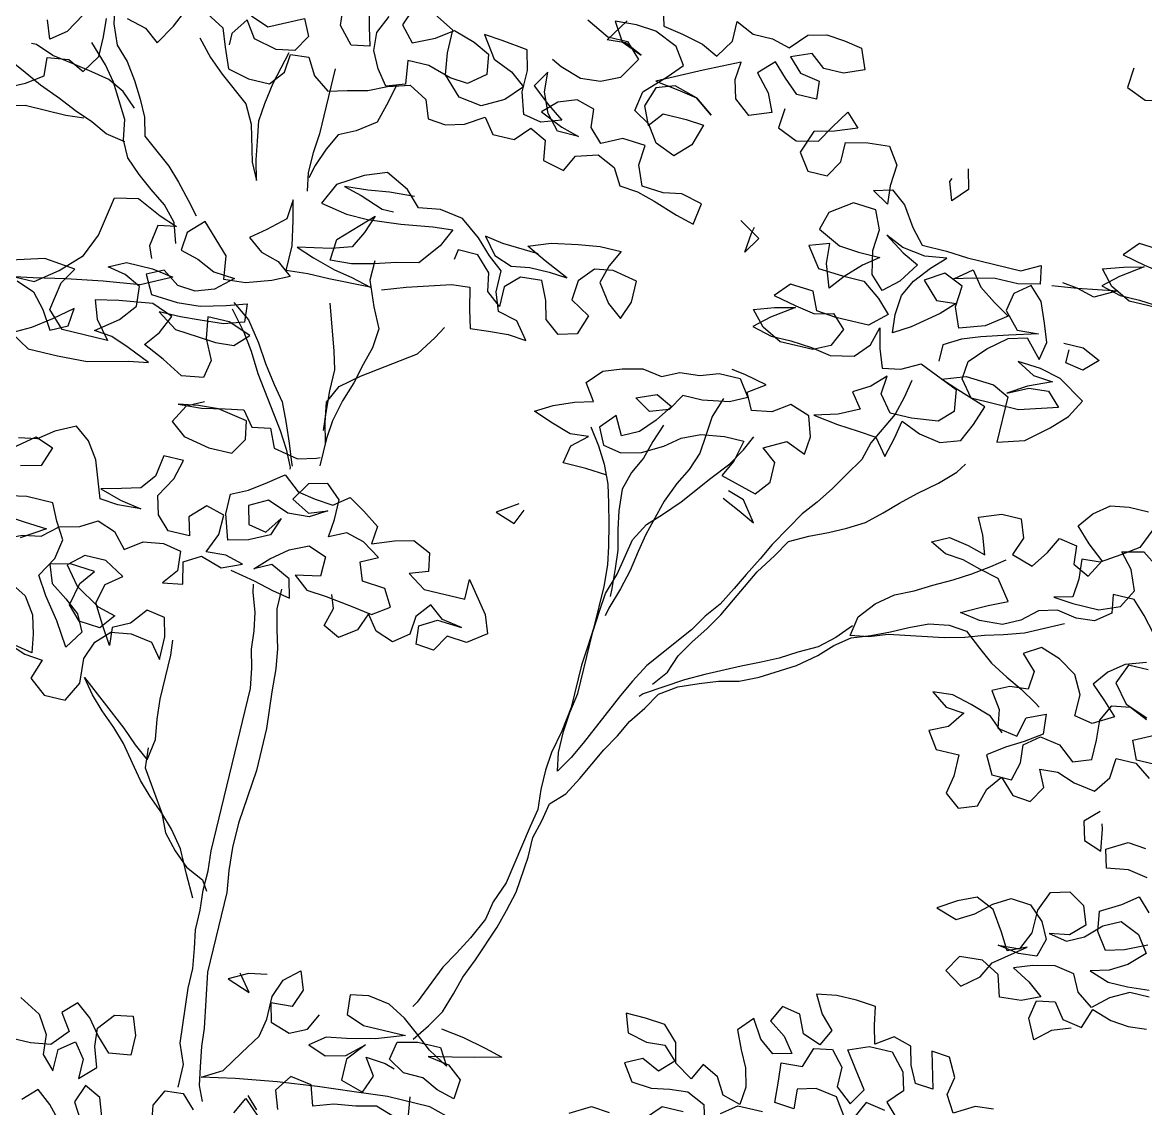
# Model space of a CAD drawing. Header units: inches. Extents: x 350994 to 353538, y 1581369 to 1583842.
# Drawn here: x 351463.794 to 351464.888, y 1583395.831 to 1583396.889 of the extents above; entities that cross this region are included whole.
import ezdxf

# ---------------------------------------------------------------- set-up
doc = ezdxf.new("R2010")
doc.units = ezdxf.units.IN
doc.header["$MEASUREMENT"] = 0
doc.linetypes.add('1', pattern=[0])
doc.layers.add('FOREST', color=96, linetype='Continuous')
doc.layers.add('TREE', color=81, linetype='1')

# ---------------------------------------------------------------- blocks, each defined once
blk = doc.blocks.new('TREE_4')
at = {"color": 94}
for points in [[(-684.4, 7623.2), (-649.7, 7640.5), (-620.8, 7660.7), (-623.6, 7692.5), (-586.1, 7698.2), (-557.2, 7683.8), (-536.9, 7715.5), (-536.9, 7750.2), (-539.7, 7782)], [(-505, 7790.7), (-470.3, 7782), (-444.3, 7761.7), (-424.1, 7796.4), (-409.6, 7828.2)], [(-372, 7831), (-340.2, 7813.7), (-328.7, 7781.9), (-314.2, 7747.1), (-276.7, 7738.4), (-239.1, 7738.4), (-218.8, 7764.4), (-215.9, 7796.2), (-184.1, 7799.1), (-166.8, 7770.1), (-137.9, 7749.9), (-106, 7758.5), (-71.3, 7767.2), (-39.5, 7781.6), (-1.9, 7793.1), (29.9, 7775.7), (41.4, 7743.9), (73.2, 7741), (105, 7749.7), (136.8, 7769.9), (157, 7743.8), (194.6, 7743.8), (217.8, 7769.8), (246.7, 7755.3), (252.4, 7720.6), (290, 7711.9), (304.5, 7740.8), (342.1, 7752.3), (373.9, 7737.8), (391.2, 7708.9), (423, 7706), (454.8, 7697.3), (498.2, 7682.8), (530, 7674.1), (535.8, 7711.7), (498.2, 7720.4), (466.4, 7714.6), (428.8, 7717.6), (414.4, 7752.3), (417.3, 7787), (376.8, 7789.9), (342.1, 7772.6), (319, 7795.7), (316.1, 7827.5), (284.4, 7836.2), (252.5, 7824.7), (229.4, 7801.6), (269.8, 7784.2), (301.6, 7775.5), (264.1, 7775.5), (240.9, 7801.6), (226.5, 7836.3), (223.7, 7871), (206.3, 7842.1), (238.1, 7816), (267, 7795.8), (232.3, 7784.2), (200.5, 7790), (188.9, 7827.6), (189, 7865.2), (180.3, 7899.9), (134.1, 7905.8), (102.3, 7908.7), (128.3, 7871.1), (162.9, 7856.6), (188.9, 7836.3), (162.9, 7807.4), (125.3, 7787.2), (84.8, 7793), (53, 7824.9), (47.3, 7862.5), (47.3, 7902.9), (9.8, 7923.2)], [(-27.8, 7923.3), (-39.4, 7891.5), (-16.3, 7865.4), (21.3, 7882.7), (50.2, 7902.9), (87.8, 7891.3), (116.7, 7876.9), (122.4, 7842.2), (93.5, 7819.1), (61.7, 7822), (21.2, 7833.6), (-16.3, 7833.6), (-10.6, 7793.1), (-42.4, 7781.6), (-62.6, 7807.6), (-77.1, 7836.6), (-79.9, 7868.4), (-65.4, 7900.2)], [(-103, 7908.9), (-94.4, 7874.2), (-85.7, 7842.3), (-117.5, 7836.6), (-143.5, 7865.5), (-146.4, 7900.2)], [(-296.8, 7845.4), (-265, 7833.8), (-207.1, 7862.7), (-192.7, 7833.8), (-210.1, 7804.9), (-241.9, 7799.1), (-282.4, 7807.8), (-302.6, 7836.8), (-322.8, 7807.9), (-322.9, 7787.6)], [(391.5, 8027), (400.1, 7995.1), (434.8, 7989.3), (472.4, 7980.6), (501.3, 7966.1), (521.6, 7997.9), (521.6, 8032.6), (553.4, 8018.1), (588.1, 8018.1), (619.9, 8009.4), (645.9, 8038.3), (677.8, 8046.9), (709.6, 8044), (741.4, 8038.2), (755.8, 8003.5), (721.1, 7989.1), (686.4, 7989.1), (660.4, 8009.4), (625.7, 7994.9), (648.8, 7971.8), (683.5, 7966), (686.3, 7934.2), (651.6, 7934.2), (625.6, 7957.4), (602.5, 7980.5), (576.5, 7954.5), (602.5, 7925.6), (616.9, 7893.7), (579.3, 7879.3), (550.4, 7902.5), (541.8, 7934.3), (544.7, 7966.1), (483.9, 7937.2), (408.7, 7899.7), (449.2, 7893.9), (483.9, 7888.1), (515.7, 7864.9), (483.9, 7888.1), (443.4, 7899.7), (411.6, 7888.2), (400, 7853.5), (414.4, 7821.7), (434.7, 7847.7), (475.2, 7847.6), (507, 7844.7), (495.4, 7807.1), (469.3, 7781.1), (434.7, 7795.6), (414.4, 7824.5), (385.6, 7841.9), (391.4, 7876.6), (426.1, 7911.3), (449.2, 7937.3), (429, 7966.2), (388.6, 7983.6), (353.9, 7986.5), (316.3, 7983.7), (336.5, 7951.8), (374.1, 7937.3), (342.3, 7951.8), (310.5, 7949), (336.5, 7989.4)], [(270, 7975), (310.5, 7954.7), (345.2, 7954.7), (371.2, 7928.7), (348, 7891.1), (316.2, 7876.7), (281.5, 7873.8), (243.9, 7885.4), (226.6, 7894.1)], [(1207.1, 8114.9), (1204.1, 8080.2), (1238.8, 8065.7), (1276.4, 8074.4)], [(1328.2, 7819.9), (1287.7, 7822.8), (1264.6, 7796.8), (1305.1, 7788.1), (1339.8, 7782.3)], [(1351.3, 7721.6), (1293.4, 7721.6), (1258.8, 7739), (1235.6, 7765), (1270.4, 7776.6), (1305.1, 7785.2), (1267.4, 7759.2), (1241.4, 7736.1), (1276.1, 7727.4), (1310.8, 7727.4), (1348.4, 7724.5)], [(-580.2, 7779.2), (-600.5, 7744.5), (-626.5, 7724.3), (-638, 7756.1)], [(637.2, 7905.3), (634.2, 7870.6), (668.9, 7856.1), (706.5, 7864.8), (723.9, 7893.7), (744.1, 7925.4), (767.3, 7902.3), (729.7, 7887.9), (695, 7879.2), (680.5, 7838.8), (700.7, 7809.8), (735.4, 7809.8), (752.7, 7838.7), (752.8, 7873.4), (790.4, 7882), (828, 7884.9), (848.2, 7856), (845.2, 7818.4), (848.1, 7786.6), (819.2, 7803.9), (851, 7812.6), (877, 7792.3), (900.1, 7757.6), (923.2, 7731.6), (966.6, 7731.5), (1004.2, 7728.6), (1099.6, 7728.5), (1131.4, 7745.8), (1137.2, 7714), (1099.6, 7705.4), (1059.1, 7705.4), (1021.5, 7696.8), (989.7, 7688.1), (1018.6, 7711.2), (1038.8, 7685.2), (1067.7, 7664.9), (1096.6, 7647.5), (1061.9, 7621.6), (1018.5, 7607.1), (1004.1, 7641.9), (1007, 7679.4), (972.3, 7693.9), (940.5, 7673.7), (969.4, 7644.8), (1004.1, 7647.6), (981, 7624.5), (937.6, 7589.9), (908.6, 7572.5), (905.8, 7604.4), (908.7, 7639), (923.2, 7667.9), (946.3, 7696.8), (969.5, 7719.9), (931.9, 7714.2), (891.4, 7720), (859.6, 7734.5), (894.3, 7711.3), (923.2, 7696.9), (900, 7662.2), (874, 7639.1), (850.9, 7662.2), (842.2, 7702.7), (845.2, 7740.3), (830.7, 7772.1), (790.3, 7775), (752.7, 7749.1), (744, 7717.3), (784.4, 7697), (819.1, 7694.1), (856.7, 7694), (830.7, 7673.8), (804.6, 7647.8), (784.3, 7621.8), (769.9, 7662.3), (767.1, 7697), (732.4, 7685.5), (758.4, 7650.8), (801.7, 7647.8), (839.3, 7647.8), (871.1, 7624.6), (894.2, 7601.5), (865.3, 7575.5), (807.4, 7575.5), (772.7, 7578.5), (758.3, 7610.3), (717.8, 7613.2), (694.7, 7587.2), (735.2, 7578.5), (769.8, 7572.7), (801.7, 7581.3), (824.8, 7558.2), (810.3, 7526.4), (781.4, 7511.9), (723.5, 7512), (688.9, 7529.4), (665.7, 7555.4), (700.5, 7567), (735.2, 7575.6), (697.5, 7549.6), (671.5, 7526.5), (706.2, 7517.8), (740.9, 7517.8), (778.5, 7514.8), (813.2, 7509), (853.6, 7517.7), (876.8, 7543.7), (885.5, 7575.5), (894.1, 7540.8), (905.7, 7508.9), (937.5, 7514.7), (969.3, 7532), (1038.7, 7503), (1044.4, 7465.4), (1021.3, 7442.3), (975, 7436.6), (937.4, 7436.6), (914.3, 7465.6), (917.2, 7497.4), (894.1, 7474.3), (865.2, 7456.9), (885.4, 7430.9), (850.7, 7413.6), (810.2, 7402.1), (853.5, 7396.2), (891.1, 7393.3), (922.9, 7390.4), (946, 7361.4), (954.7, 7396.1), (960.5, 7427.9), (995.2, 7413.4), (1032.8, 7407.6), (1067.5, 7419.2), (1082, 7451), (1093.6, 7485.6), (1041.6, 7503), (1009.8, 7514.6), (1050.3, 7529), (1099.4, 7526.1), (1128.3, 7511.6), (1128.2, 7430.7), (1174.5, 7445.1), (1212.1, 7476.9), (1238.2, 7502.9), (1255.6, 7534.6), (1209.3, 7563.6), (1171.7, 7572.3), (1131.3, 7575.2), (1163.1, 7557.9), (1197.7, 7554.9), (1157.3, 7537.6), (1125.4, 7517.4), (1160.1, 7534.7), (1194.8, 7537.6), (1217.9, 7514.4), (1151.4, 7494.3), (1067.6, 7494.3), (1044.5, 7523.3), (1047.4, 7555.1), (1073.4, 7584), (1105.3, 7610), (1137.1, 7618.6), (1166, 7586.8), (1171.8, 7618.6), (1160.2, 7650.4), (1145.8, 7685.1), (1122.7, 7708.2), (1096.7, 7688), (1090.9, 7656.2), (1116.9, 7627.3), (1154.4, 7630.1), (1105.3, 7615.7), (1059, 7601.3), (1027.2, 7589.8), (998.3, 7572.5), (998.2, 7543.6)], [(969.6, 7879), (978.3, 7844.3), (955.1, 7818.3), (943.6, 7850.1), (946.5, 7855.9)], [(-531, 7808.1), (-525.3, 7776.3), (-510.8, 7741.5), (-487.7, 7718.4), (-467.5, 7689.5), (-450.2, 7660.5), (-435.8, 7631.6), (-427.1, 7599.8), (-375.1, 7559.3), (-352, 7536.1), (-328.9, 7510.1), (-308.7, 7486.9)], [(-374.9, 7787.7), (-348.9, 7758.7), (-322.9, 7735.6), (-270.9, 7695.1), (-253.6, 7663.2), (-236.3, 7599.6), (-221.9, 7570.7), (-230.5, 7605.4), (-236.3, 7637.2), (-242, 7671.9), (-239.1, 7703.7), (-233.3, 7741.3), (-218.8, 7799.1)], [(-134.9, 7790.4), (-135, 7674.7), (-138, 7640), (-138, 7605.3), (-132.2, 7573.5)], [(-25.1, 7787.4), (-33.8, 7749.8), (-42.5, 7718), (-74.3, 7694.9), (-103.2, 7680.5), (-117.7, 7651.6), (-129.3, 7619.8), (-135.1, 7596.6)], [(-331.9, 7432), (-343.4, 7466.7), (-366.5, 7492.8), (-395.4, 7513), (-421.4, 7533.3), (-447.4, 7556.4), (-461.8, 7585.4), (-467.6, 7620.1), (-502.2, 7677.9), (-522.4, 7704), (-554.2, 7735.8)], [(1157.4, 7716.9), (1200.8, 7722.6), (1270.2, 7734.1), (1232.6, 7713.9), (1200.8, 7722.6), (1174.8, 7725.5)], [(-456, 7643.2), (-482, 7666.3), (-510.9, 7680.8), (-542.7, 7686.6), (-577.4, 7692.5), (-615, 7698.3), (-646.8, 7709.9), (-655.4, 7709.9)], [(608.1, 7700), (645.6, 7676.9), (628.2, 7648), (631.2, 7682.7), (634.1, 7694.2)], [(-458.9, 7582.5), (-493.6, 7588.3), (-522.5, 7602.8), (-554.3, 7614.4), (-586.1, 7628.9), (-623.7, 7643.3), (-658.4, 7660.7), (-690.2, 7675.2), (-713.3, 7681)], [(32.4, 7437.5), (72.9, 7451.9), (148.1, 7474.9), (179.9, 7477.8), (188.6, 7440.2), (197.2, 7408.4), (229, 7411.3), (263.7, 7414.1), (295.5, 7411.2), (272.4, 7440.1), (237.7, 7448.8), (226.2, 7480.7), (226.2, 7518.2), (200.2, 7538.5), (174.2, 7564.5), (139.6, 7590.6), (99.1, 7596.4), (61.5, 7590.7), (35.5, 7616.7), (-5, 7637), (-42.6, 7622.6), (-86, 7596.6), (-103.3, 7559), (-57.1, 7550.3), (-19.5, 7550.3), (38.3, 7556), (93.3, 7564.6), (128, 7567.5), (113.5, 7535.7), (84.5, 7498.1), (46.9, 7489.5), (9.3, 7478), (-28.2, 7469.3), (-65.8, 7466.5), (-62.9, 7504), (-7.9, 7558.9), (-19.5, 7527.1), (-34, 7498.2), (-68.7, 7486.7), (-126.5, 7475.2), (-94.8, 7463.6), (-54.3, 7452), (-22.5, 7446.2), (12.2, 7437.5), (-60.1, 7434.7), (-97.7, 7434.7), (-135.3, 7431.8), (-135.2, 7475.2), (-143.9, 7518.6), (-152.5, 7553.3), (-155.4, 7518.6), (-184.4, 7492.6), (-210.4, 7472.4), (-184.4, 7452.1), (-152.6, 7443.4), (-126.6, 7423.1), (-155.5, 7408.7), (-198.9, 7394.3), (-236.5, 7391.4), (-242.2, 7431.9), (-291.3, 7481.1), (-317.4, 7455.1), (-320.3, 7423.3), (-288.5, 7414.6), (-256.7, 7400.1), (-219.1, 7397.2), (-248.1, 7371.2), (-279.9, 7359.7), (-311.7, 7362.6), (-340.6, 7382.9), (-369.5, 7368.4), (-352.2, 7336.6), (-305.9, 7333.7), (-265.5, 7336.5), (-222.1, 7348.1), (-187.4, 7359.6), (-184.5, 7327.8), (-219.2, 7316.3), (-259.7, 7313.4), (-294.4, 7310.5), (-332, 7310.6), (-297.3, 7287.4), (-256.8, 7284.5), (-225, 7281.6), (-193.2, 7284.4), (-170.1, 7307.5), (-210.5, 7322), (-248.1, 7322.1), (-242.4, 7284.5), (-225.1, 7249.8), (-230.9, 7218), (-268.5, 7212.2), (-306, 7232.5), (-343.6, 7249.9), (-323.3, 7275.9), (-308.9, 7307.7), (-346.4, 7322.2), (-404.3, 7313.5), (-444.7, 7304.9), (-433.2, 7273.1), (-407.2, 7241.3), (-488.2, 7241.3), (-517.1, 7270.3), (-508.3, 7319.4), (-491, 7348.3), (-545.9, 7354.1), (-603.7, 7336.8)], [(-583.5, 7305), (-551.7, 7293.4), (-528.6, 7267.4), (-508.4, 7235.6), (-479.5, 7250), (-476.6, 7281.8), (-508.4, 7255.8), (-540.2, 7232.7), (-572, 7215.4), (-537.4, 7195.1), (-485.3, 7195.1), (-433.3, 7197.9), (-363.9, 7215.2), (-329.2, 7220.9), (-369.6, 7238.3), (-401.4, 7249.9), (-433.2, 7252.8), (-395.6, 7281.7), (-372.5, 7310.6), (-375.3, 7345.3), (-404.2, 7359.8), (-436, 7365.6), (-407.1, 7380), (-360.8, 7380), (-323.2, 7374.2), (-375.3, 7348.2), (-438.9, 7339.6), (-502.5, 7328.1), (-557.5, 7316.6), (-589.3, 7310.8), (-554.6, 7310.8), (-517, 7339.7), (-482.3, 7374.3), (-464.9, 7414.8), (-453.3, 7484.2), (-412.8, 7492.8), (-369.4, 7472.5), (-337.6, 7460.9), (-369.4, 7455.2), (-375.2, 7417.6), (-366.6, 7397.3)], [(1200.7, 7624.3), (1235.4, 7624.3), (1267.2, 7609.8), (1244, 7586.7), (1212.2, 7592.5), (1212.3, 7615.6)], [(-537, 7605.7), (-568.8, 7602.8), (-641.1, 7602.9), (-675.8, 7594.2), (-707.6, 7591.4), (-779.9, 7591.4)], [(49.9, 7608), (6.6, 7605.2), (-31, 7599.4), (-71.5, 7596.6), (-39.7, 7587.9), (0.8, 7573.4), (21, 7573.4)], [(281.2, 7561.6), (217.6, 7564.5), (185.8, 7570.3), (208.9, 7541.4), (240.7, 7529.8), (272.5, 7535.5), (307.2, 7535.5), (339, 7532.6), (295.7, 7552.9), (261, 7570.2), (298.6, 7584.7), (344.8, 7593.3), (382.4, 7599.1), (420, 7599), (405.5, 7570.1), (396.8, 7538.3), (419.9, 7506.5), (445.9, 7486.2), (457.5, 7518), (457.6, 7555.6), (414.2, 7564.3), (382.4, 7558.6), (359.2, 7532.6), (356.3, 7497.9), (391, 7477.6), (379.4, 7442.9), (347.6, 7434.3), (321.6, 7454.5), (312.9, 7486.4), (298.5, 7518.2), (260.9, 7515.3), (237.8, 7492.2), (237.7, 7457.5), (211.7, 7477.8), (206, 7509.6), (180, 7535.6), (145.3, 7535.7), (142.4, 7518.3)], [(960.6, 7500.2), (954.8, 7468.4), (946.1, 7436.6), (917.1, 7378.8), (908.4, 7347), (888.2, 7315.2), (870.8, 7286.3), (850.5, 7257.4), (830.3, 7231.4), (812.9, 7202.5), (792.6, 7167.9), (778.1, 7139), (760.7, 7107.2), (746.3, 7078.3), (728.9, 7046.5), (708.6, 7020.5), (691.3, 6991.6), (630.5, 6913.6), (613.1, 6881.8), (598.6, 6852.9), (555.1, 6757.5), (540.7, 6728.6), (523.3, 6699.7), (517.5, 6731.5), (517.6, 6769.1), (520.5, 6803.8), (526.3, 6838.5), (526.4, 6948.4), (529.3, 6986), (532.3, 7017.8), (543.9, 7055.3), (555.5, 7118.9), (572.9, 7150.7), (596, 7173.8), (622.1, 7202.7), (662.6, 7254.7), (688.6, 7286.5), (706, 7315.4), (717.6, 7341.4)], [(9.4, 7483.7), (9.3, 7449), (26.6, 7405.7), (43.9, 7370.9), (41, 7336.3), (32.3, 7304.5), (23.6, 7269.8), (12, 7235.1), (3.3, 7197.5), (0.4, 7165.7), (0.3, 7116.6)], [(486.2, 7217.3), (448.6, 7220.2), (408.1, 7220.3), (413.9, 7252.1), (440, 7275.2), (408.2, 7272.3), (370.6, 7283.9), (338.8, 7295.5), (367.7, 7312.8), (402.4, 7327.3), (434.2, 7335.9), (414, 7364.8), (437.2, 7390.8), (469, 7402.4), (503.7, 7411), (538.4, 7405.2), (567.3, 7419.6), (602, 7422.5), (633.8, 7434), (671.4, 7434), (691.6, 7405.1), (662.7, 7390.6), (616.4, 7382), (581.7, 7382), (564.4, 7353.1), (532.5, 7341.6), (503.7, 7359), (538.4, 7373.4), (567.3, 7358.9), (547, 7330), (523.8, 7304), (494.9, 7289.6), (477.6, 7321.4), (454.4, 7295.4), (468.9, 7266.5), (500.7, 7260.7), (535.4, 7269.3), (570.1, 7289.5), (596.1, 7309.7), (627.9, 7324.2), (668.4, 7329.9), (703.1, 7329.9), (694.4, 7292.3), (679.9, 7263.4), (743.5, 7246), (763.8, 7272), (763.8, 7306.7), (737.8, 7326.9), (775.4, 7347.1), (810.1, 7332.7), (813, 7364.5), (801.5, 7399.2), (766.8, 7410.8), (737.9, 7390.6), (703.2, 7384.8), (688.7, 7413.7), (717.7, 7433.9), (677.2, 7442.7), (654.1, 7445.6)], [(0.4, 7157), (-8.3, 7191.7), (-14, 7226.4), (0.5, 7258.2), (32.3, 7284.2), (119.1, 7344.9), (142.3, 7379.5), (153.8, 7399.8)], [(-48.6, 7394.2), (-22.6, 7316.1), (-14, 7284.3), (-14, 7246.7), (-11.1, 7209.1), (-8.3, 7177.3)], [(651.1, 7393.5), (639.5, 7358.8), (636.6, 7324.1), (633.7, 7292.3), (622.1, 7260.5), (607.6, 7231.7), (593.1, 7197), (575.7, 7133.4), (569.9, 7101.6), (564.1, 7066.9), (555.4, 7032.2), (543.8, 6994.6), (540.9, 6980.2)], [(647.8, 6884.7), (668, 6910.7), (679.6, 6942.5), (697, 6971.4), (717.3, 7000.2), (734.7, 7029.1), (778.1, 7115.8), (801.3, 7150.5), (818.6, 7179.4), (850.5, 7196.7), (882.3, 7211.2), (911.2, 7225.6), (940.1, 7242.9), (966.2, 7266), (989.3, 7289.1), (1015.4, 7312.2), (1047.2, 7338.2), (1073.2, 7364.2), (1084.8, 7381.6)], [(1469.2, 7173), (1446.1, 7199.1), (1423, 7222.2), (1385.4, 7222.3), (1391.1, 7190.5), (1365.1, 7170.2), (1333.3, 7167.4), (1298.6, 7173.2), (1266.8, 7164.5), (1240.7, 7141.4), (1211.8, 7127), (1171.3, 7124.2), (1136.6, 7130), (1180, 7153.1), (1211.8, 7167.5), (1185.9, 7202.2), (1151.2, 7210.9), (1119.4, 7219.6), (1087.6, 7222.5), (1058.7, 7237), (1087.6, 7251.4), (1122.3, 7245.6), (1154.1, 7236.9), (1142.5, 7268.7), (1128.1, 7297.7), (1165.7, 7312.1), (1200.4, 7312.1), (1211.9, 7280.2), (1200.4, 7248.5), (1237.9, 7236.9), (1258.2, 7265.8), (1272.7, 7294.6), (1304.5, 7288.8), (1307.3, 7257), (1336.2, 7242.5), (1353.6, 7274.3), (1324.7, 7297.5), (1298.7, 7323.5), (1319, 7349.5), (1345, 7369.8), (1376.8, 7375.5), (1411.5, 7375.5)], [(1426, 7346.6), (1411.5, 7311.9), (1382.5, 7291.7), (1350.7, 7271.4), (1318.9, 7268.6), (1321.8, 7233.9), (1318.9, 7202.1), (1287, 7193.4), (1321.7, 7190.5), (1368, 7190.5), (1402.7, 7204.9), (1420.1, 7236.7), (1405.7, 7271.4), (1382.6, 7297.4), (1420.1, 7306.1), (1449, 7285.8)], [(-210.5, 7356.7), (-178.7, 7333.6), (-152.7, 7298.8), (-132.5, 7267), (-109.4, 7235.2), (-89.2, 7209.2), (-74.8, 7177.3), (-60.3, 7142.6), (-48.8, 7110.8), (-45.9, 7105)], [(-210.5, 7345.2), (-181.6, 7310.4), (-161.4, 7281.5), (-141.2, 7246.8), (-80.6, 7160), (-63.3, 7131.1), (-48.8, 7102.1), (-48.8, 7099.3)], [(561.4, 7324.2), (549.9, 7292.4), (541.1, 7260.6), (526.7, 7231.7), (518, 7199.9), (520.8, 7162.3), (526.6, 7130.5), (535.2, 7095.8), (538.1, 7064), (540.9, 7029.3), (540.9, 7014.9)], [(440, 7292.5), (460.2, 7263.6), (477.5, 7234.7), (491.9, 7202.8), (500.6, 7171), (509.2, 7136.3), (517.9, 7098.7), (523.6, 7066.9), (526.5, 7029.3), (526.4, 6954.2), (523.5, 6922.4), (520.6, 6887.7), (520.5, 6812.5), (514.7, 6769.1), (506, 6728.7), (503, 6696.9), (503, 6662.2), (505.9, 6627.5), (500.1, 6595.7), (482.6, 6491.6), (468.1, 6454), (462.3, 6422.2), (444.9, 6384.6), (427.6, 6352.9), (410.2, 6324), (381.2, 6254.6), (375.4, 6245.9)], [(691.5, 7225.8), (723.3, 7211.3), (752.2, 7196.8), (726.2, 7231.5), (697.3, 7240.2)], [(1315.9, 7152.9), (1252.3, 7121.2), (1217.6, 7109.7), (1185.8, 7101), (1153.9, 7089.5), (1119.2, 7080.8), (1023.8, 7063.6), (992, 7052), (960.2, 7046.3), (966, 7081), (989.2, 7109.9), (1018.1, 7133), (1049.9, 7147.4), (1078.8, 7164.7), (1110.7, 7182), (1139.6, 7199.4), (1168.5, 7219.6), (1191.7, 7236.9)], [(-219.3, 7177.5), (-248.3, 7163), (-265.6, 7131.3), (-239.6, 7111), (-193.4, 7102.3), (-152.9, 7102.2), (-135.5, 7131.1), (-141.3, 7162.9), (-193.3, 7171.7), (-228, 7168.8), (-262.7, 7163.1), (-222.2, 7165.9), (-181.8, 7174.5), (-149.9, 7180.3), (-129.7, 7154.3), (-97.9, 7160), (-83.5, 7128.2), (-40.1, 7119.5), (-8.3, 7128.1), (-2.5, 7131)], [(350.2, 7133.6), (315.5, 7110.5), (350.2, 7098.9), (361.8, 7124.9)], [(1255, 6944.8), (1229, 6968), (1191.4, 6979.6), (1156.7, 6988.3), (1122, 6985.4), (1150.9, 6965.2), (1182.7, 6962.2), (1162.5, 6933.3), (1130.7, 6918.9), (1150.9, 6890), (1191.4, 6889.9), (1191.3, 6852.4), (1185.5, 6820.6), (1211.5, 6800.3), (1243.3, 6811.8), (1252, 6843.6), (1272.3, 6869.6), (1298.3, 6843.6), (1330.1, 6840.7), (1347.5, 6869.6), (1333, 6898.5), (1364.8, 6901.3), (1396.6, 6889.8), (1434.2, 6883.9), (1454.5, 6912.8), (1457.4, 6947.5), (1492.1, 6947.5), (1521, 6927.2)], [(1469.1, 7121), (1434.4, 7109.5), (1408.4, 7089.2), (1388.1, 7063.2), (1414.1, 7040.1), (1437.2, 7016.9), (1402.5, 6996.7), (1370.7, 7002.5), (1370.8, 7040.1), (1353.4, 7071.9), (1321.6, 7092.2), (1287, 7103.8), (1258, 7086.5), (1284, 7060.4), (1281.1, 7028.6), (1249.3, 7025.8), (1220.4, 7011.4), (1240.6, 6982.4), (1246.3, 6950.6), (1281, 6944.8), (1289.7, 6979.5), (1321.6, 6993.9), (1324.4, 6959.2), (1295.5, 6939), (1266.6, 6921.7), (1237.6, 6901.5), (1254.9, 6869.6), (1289.6, 6869.6), (1298.3, 6901.4), (1295.5, 6933.2), (1321.5, 6953.4), (1356.2, 6947.6), (1385.1, 6924.5), (1416.9, 6936), (1416.9, 6970.7), (1414.1, 7005.4), (1428.6, 7034.3), (1460.4, 7040), (1492.2, 7025.6)], [(1474.9, 7109.4), (1440.2, 7109.5), (1425.7, 7074.8), (1451.7, 7042.9), (1492.2, 7028.4)], [(1529.7, 6953.2), (1492.1, 6953.3), (1477.7, 6985.1), (1512.4, 7002.4)], [(-106.8, 6905.6), (-63.5, 6896.9), (-28.8, 6888.2), (3, 6882.4), (-5.6, 6914.2), (-40.3, 6931.5), (-69.2, 6917.1), (-46.1, 6940.2), (-17.1, 6963.3), (14.7, 6977.8), (46.5, 6966.2), (46.4, 6931.5), (3.1, 6922.8), (29.1, 6902.6), (63.8, 6899.6), (110, 6893.8), (147.6, 6888), (176.5, 6908.2), (159.2, 6937.1), (118.7, 6940.1), (107.2, 6971.9), (136.1, 6986.3), (104.3, 7006.6), (72.5, 7015.3), (43.6, 7000.9), (46.5, 7032.7), (46.6, 7067.4), (20.6, 7090.5), (-11.3, 7081.9), (-31.5, 7050.1), (0.3, 7032.7), (32.1, 7044.2), (3.2, 7026.9), (-34.4, 7024.1), (-72, 7038.6), (-103.8, 7021.2), (-95.2, 6989.4), (-63.4, 6983.6), (-43.1, 7012.5), (-54.7, 6980.7), (-89.4, 6963.4), (-124.1, 6954.8), (-138.5, 6998.1), (-138.5, 7032.8), (-109.6, 7047.3), (-80.7, 7067.5), (-54.6, 7087.7), (-25.7, 7064.5), (6.1, 7058.7), (37.9, 7055.8), (63.9, 7076), (92.8, 7058.6), (121.7, 7038.4), (118.8, 7006.6), (156.4, 7021), (188.2, 7029.6), (220, 7015.2), (225.7, 6983.3), (193.9, 6971.8), (225.7, 6951.5), (298, 6951.5), (298, 6986.2), (338.5, 6934.1), (350, 6902.3), (318.2, 6879.2), (283.5, 6882.1), (266.1, 6853.2), (234.3, 6856.1), (231.4, 6887.9), (260.4, 6905.3), (303.7, 6902.3), (269, 6908.1), (243, 6928.4), (222.8, 6902.4), (219.9, 6870.6), (193.8, 6850.4), (162, 6862), (141.8, 6888), (130.2, 6856.2), (101.3, 6836), (72.4, 6850.5), (81.1, 6882.3), (72.4, 6905.4)], [(389.8, 6191), (410.1, 6219.9), (427.5, 6248.8), (439.1, 6283.5), (447.8, 6315.3), (462.3, 6349.9), (485.4, 6413.5), (494.1, 6445.3), (502.8, 6480), (508.7, 6543.6), (508.7, 6578.3), (517.4, 6610.1), (523.2, 6641.9), (546.4, 6665), (563.8, 6696.8), (592.7, 6754.6), (610.1, 6783.5), (624.6, 6812.4), (644.9, 6841.3), (662.2, 6870.2), (691.2, 6890.4), (725.9, 6904.8), (757.7, 6916.4), (792.4, 6925), (824.2, 6939.4), (882.1, 6974.1), (913.9, 7000.1), (937, 7023.2), (963.1, 7043.4), (994.9, 7054.9), (1026.7, 7069.4), (1055.6, 7083.8), (1087.5, 7098.2), (1122.2, 7104), (1154, 7101), (1182.9, 7077.9), (1208.9, 7057.6), (1240.6, 7040.2), (1269.5, 7025.8), (1298.4, 7008.4), (1307.1, 7002.6)], [(1490.8, 6476.1), (1458.9, 6464.5), (1432.9, 6441.4), (1415.6, 6476.1), (1421.4, 6507.9), (1453.2, 6513.7), (1473.4, 6487.6), (1508.1, 6481.8), (1519.7, 6516.5), (1554.4, 6504.9), (1586.2, 6502), (1618, 6504.9)], [(1609.4, 6559.8), (1574.7, 6559.8), (1542.9, 6542.5), (1516.8, 6519.4), (1487.9, 6539.7), (1473.5, 6568.6), (1438.8, 6574.4), (1401.2, 6565.8), (1369.4, 6554.2), (1401.2, 6536.9), (1427.2, 6516.6), (1395.4, 6502.2), (1357.8, 6499.3), (1346.2, 6536.9), (1314.5, 6554.3), (1274, 6551.4), (1256.6, 6522.5), (1288.4, 6502.3), (1317.3, 6525.4), (1331.8, 6554.3), (1383.9, 6594.7), (1352.1, 6580.3), (1334.7, 6609.2), (1311.6, 6643.9), (1279.9, 6658.4), (1248, 6644), (1216.2, 6623.8), (1253.8, 6612.2), (1282.7, 6629.5), (1308.8, 6652.6), (1337.7, 6669.9), (1372.4, 6667), (1398.4, 6643.8), (1412.8, 6614.9), (1404.1, 6583.1), (1372.3, 6580.3), (1334.7, 6586.1), (1372.3, 6588.9), (1386.8, 6620.7), (1386.8, 6661.2), (1401.3, 6695.9), (1433.1, 6704.5), (1462, 6687.2), (1473.6, 6655.3), (1450.4, 6632.2), (1415.7, 6626.5), (1447.5, 6620.7), (1476.4, 6635.1), (1502.5, 6661.1), (1531.4, 6675.5), (1566.1, 6661), (1586.3, 6632.1), (1560.3, 6606.1), (1531.3, 6588.8), (1499.5, 6580.1), (1534.2, 6568.6), (1568.9, 6568.5), (1606.5, 6571.4)], [(1586.3, 6646.6), (1548.7, 6629.3), (1516.9, 6620.6), (1496.7, 6649.5), (1490.9, 6684.2), (1525.7, 6704.4), (1551.7, 6724.7), (1574.8, 6701.5)], [(1557.5, 6759.4), (1522.8, 6765.2), (1485.2, 6759.4), (1476.6, 6791.2), (1511.3, 6811.4), (1543.1, 6808.5)], [(-474.1, 6796.1), (-442.3, 6778.7), (-422.1, 6749.7), (-413.5, 6717.9), (-407.7, 6686.1), (-439.5, 6691.9)], [(-451.1, 6691.9), (-419.3, 6680.4), (-387.5, 6677.4), (-399.1, 6642.7), (-370.2, 6619.6), (-332.6, 6619.6), (-315.2, 6654.2), (-318.1, 6697.6), (-306.5, 6729.4), (-283.3, 6752.5), (-248.6, 6758.3), (-211.1, 6752.4), (-190.8, 6726.4), (-190.8, 6766.9), (-199.4, 6798.7), (-231.2, 6804.5), (-254.4, 6775.6), (-283.3, 6761.2), (-280.5, 6729.4), (-300.7, 6761.2), (-320.9, 6795.9), (-312.2, 6830.6), (-286.1, 6850.8), (-320.8, 6871.1), (-358.4, 6871.1), (-384.4, 6848), (-358.5, 6816.2), (-315.1, 6790.1), (-283.3, 6781.4), (-303.6, 6755.4), (-341.2, 6758.3), (-364.3, 6781.5), (-355.6, 6822), (-335.3, 6848), (-378.7, 6850.9), (-413.4, 6842.3), (-401.8, 6810.4), (-372.9, 6790.2), (-346.9, 6769.9), (-332.5, 6741), (-352.8, 6709.2), (-378.8, 6749.7), (-407.6, 6787.3), (-427.8, 6819.1), (-407.6, 6853.8), (-401.8, 6888.5), (-419.1, 6917.4), (-433.5, 6946.4), (-479.8, 6946.4), (-523.1, 6937.8)], [(-511.6, 6906), (-474, 6903), (-433.5, 6900.1), (-474.1, 6874.1)], [(-503, 6865.5), (-471.2, 6879.9), (-439.3, 6885.7), (-413.3, 6908.8), (-378.6, 6917.4), (-349.7, 6934.7), (-317.9, 6923.1), (-294.8, 6897.1), (-265.8, 6917.3), (-231.1, 6923), (-199.3, 6917.2), (-196.5, 6882.5), (-216.7, 6856.5), (-182, 6862.3), (-190.7, 6899.9), (-161.8, 6917.2), (-124.2, 6905.6), (-89.5, 6920), (-121.3, 6928.7), (-156, 6925.9), (-141.5, 6960.6), (-141.4, 6995.2), (-173.2, 7004), (-199.3, 6978), (-190.6, 6946.1), (-228.2, 6946.2), (-251.3, 6969.3), (-260, 7001.1), (-239.7, 7035.8), (-231, 7070.5), (-265.7, 7070.5), (-271.5, 7033), (-291.8, 7007), (-323.6, 6998.3), (-358.3, 6989.7), (-320.7, 6978.1), (-283.1, 6972.2), (-323.6, 6969.4), (-355.4, 6972.3), (-378.5, 7035.9), (-398.7, 7064.9), (-424.7, 7085.1), (-459.4, 7067.8), (-485.5, 7047.6), (-517.3, 7041.9)], [(-546.2, 7004.3), (-488.3, 7050.5), (-456.6, 7038.9), (-468.1, 7004.2), (-502.9, 6995.6)], [(960.2, 7063.6), (937.1, 7037.6), (911, 7014.5), (879.2, 6997.2), (850.3, 6979.9), (821.3, 6965.5), (789.5, 6951), (731.7, 6922.2), (699.8, 6904.8), (636.2, 6864.4), (630.4, 6858.7)], [(-14.3, 6893.9), (-14.3, 6859.2), (-5.7, 6824.5), (2.9, 6792.7), (8.7, 6758), (11.5, 6717.5), (17.3, 6653.9), (17.2, 6578.8), (8.4, 6483.4), (8.4, 6440), (11.3, 6399.5), (17, 6361.9), (16.9, 6220.2), (34.1, 6124.8), (37, 6093), (42.7, 6058.3), (48.5, 6026.5), (60, 6000.5)], [(13.8, 6015), (13.8, 6055.4), (-0.6, 6090.1), (-9.2, 6185.6), (-9.2, 6220.3), (-14.9, 6255), (-20.7, 6286.8), (-20.6, 6321.5), (-23.5, 6356.2), (-23.5, 6390.9), (-26.3, 6425.6), (-26, 6714.7), (-31.8, 6749.4), (-40.4, 6781.2), (-43.3, 6813), (-49.1, 6844.8), (-60.6, 6876.6), (-63.5, 6891.1)], [(1451.5, 6852.1), (1428.4, 6829), (1437, 6797.2), (1468.8, 6785.6), (1463.1, 6823.2), (1460.2, 6831.9)], [(-38, 6338.8), (-58.2, 6376.4), (-78.4, 6416.9), (-101.5, 6445.9), (-124.6, 6469), (-150.6, 6492.2), (-173.7, 6515.3), (-193.9, 6541.4), (-217, 6570.3), (-240.1, 6593.4), (-266.1, 6616.6), (-289.2, 6639.8), (-309.4, 6665.8), (-222.8, 6596.3), (-196.8, 6573.2), (-170.8, 6552.9), (-164.9, 6590.5), (-170.7, 6625.2), (-173.6, 6659.9), (-173.5, 6738), (-176.3, 6764)], [(-173.6, 6573.1), (-170.8, 6538.5), (-124.6, 6469), (-110.1, 6437.2), (-87, 6411.2), (-61, 6388), (-29.2, 6373.5), (-17.7, 6356.2)], [(681.8, 6130), (716.5, 6150.2), (748.3, 6147.3)], [(809, 6150.1), (835.1, 6179), (872.7, 6179)], [(1393.2, 6308.6), (1361.4, 6305.7), (1326.7, 6285.5), (1309.4, 6314.5), (1315.2, 6346.3), (1297.9, 6378.1), (1266.1, 6381), (1283.4, 6317.4), (1251.5, 6320.3), (1237.1, 6349.2), (1228.5, 6381), (1196.7, 6389.7), (1167.7, 6369.5), (1159.1, 6401.3), (1153.3, 6433.2), (1118.7, 6436.1), (1084, 6436.1), (1049.3, 6430.4), (1066.6, 6398.5), (1089.7, 6375.4), (1075.2, 6346.5), (1043.4, 6358.1), (1029, 6389.9), (997.2, 6395.7), (982.7, 6366.8), (1011.6, 6346.5), (1031.8, 6320.5), (1000, 6311.9), (974, 6332.1), (953.8, 6363.9), (930.6, 6337.9), (945.1, 6306.1), (959.5, 6277.2), (968.1, 6245.4), (965.2, 6213.6), (933.4, 6222.3), (916.1, 6251.2), (887.2, 6265.7), (872.7, 6236.8), (840.9, 6257.1), (832.3, 6291.8), (806.3, 6317.8), (771.6, 6320.7), (736.9, 6320.8), (748.4, 6289), (783.1, 6280.3), (814.9, 6283.1), (838, 6260), (814.9, 6236.9), (783.1, 6251.3), (754.2, 6236.9), (774.4, 6208), (809.1, 6205.1), (840.9, 6210.8), (872.7, 6213.7), (904.5, 6199.2), (913.1, 6167.4)], [(936.3, 6190.5), (962.3, 6210.7), (1005.7, 6210.7)], [(1144.5, 6236.6), (1124.3, 6265.5), (1086.7, 6271.3), (1054.9, 6262.7), (1057.7, 6228), (1023.1, 6230.9), (1020.2, 6268.5), (1017.3, 6300.3), (1054.9, 6303.1), (1066.5, 6337.8), (1098.3, 6343.6), (1121.4, 6317.5), (1121.4, 6282.8), (1150.3, 6259.7), (1167.7, 6288.6), (1144.6, 6320.4), (1124.4, 6349.3), (1159.1, 6363.8), (1199.5, 6363.7), (1225.5, 6334.8), (1234.2, 6303), (1211, 6277), (1237, 6250.9)], [(1211, 6262.5), (1176.3, 6268.3), (1161.8, 6236.5)], [(444.7, 6084), (369.5, 6084), (311.7, 6078.3), (248, 6072.6), (178.6, 6064), (106.3, 6052.5), (48.5, 6040.9), (83.2, 6061.2), (106.4, 6098.7), (129.6, 6133.4), (135.4, 6165.2), (135.4, 6205.7), (147, 6237.5), (173, 6260.6), (184.6, 6228.8), (173, 6197), (135.4, 6194.1), (144, 6162.3), (178.7, 6150.7), (207.6, 6165.1), (222.1, 6194)], [(118.1, 6240.4), (86.3, 6234.6), (54.5, 6217.3), (94.9, 6202.8), (74.7, 6228.9), (71.8, 6231.8)], [(433.2, 6219.9), (473.7, 6214), (514.2, 6205.3), (546, 6196.6), (499.7, 6185.1), (462.1, 6176.5), (421.6, 6167.8), (459.2, 6162), (485.2, 6141.7), (482.3, 6107), (450.5, 6115.8), (421.6, 6130.2), (386.9, 6130.3), (358, 6147.6), (363.8, 6179.4), (398.5, 6188.1), (439, 6188), (456.3, 6159.1), (421.6, 6179.4), (392.7, 6202.5), (366.7, 6222.8), (334.9, 6240.2), (297.4, 6246), (265.5, 6240.2), (268.4, 6205.5), (300.2, 6194), (375.4, 6193.9), (326.2, 6176.6), (277, 6165.1), (242.3, 6159.3), (216.3, 6139.1), (248.1, 6127.5), (282.8, 6136.1), (311.7, 6162.1), (285.7, 6130.4), (285.6, 6092.8), (326.1, 6081.2), (337.7, 6113), (317.5, 6141.9), (352.2, 6139), (369.5, 6133.2)], [(-15.2, 5942.7), (-20.9, 5974.5), (-6.5, 6003.4), (25.3, 6006.3), (48.5, 5983.1)], [(117.9, 5994.6), (132.3, 6023.5), (161.2, 5997.5)], [(-101.9, 5934.1), (-113.5, 5965.9), (-142.4, 5980.4), (-154, 5948.6), (-136.6, 5919.7)], [(-171.3, 5908.1), (-194.5, 5934.2), (-220.5, 5954.5), (-243.6, 5931.3)], [(-286.8, 6102), (-249.3, 6081.7), (-229, 6049.9), (-226.2, 6015.2), (-203.1, 5992), (-203, 6029.6), (-177, 6049.8), (-156.8, 6023.8), (-156.8, 5989.1), (-130.8, 6015.1), (-142.3, 6049.8), (-145.2, 6081.6), (-122, 6110.5), (-90.2, 6116.2), (-78.7, 6084.4), (-78.7, 6049.7), (-116.3, 6044), (-142.3, 6070), (-162.5, 6096.1), (-188.5, 6116.3), (-211.7, 6093.2), (-191.4, 6064.3), (-217.5, 6035.4), (-252.2, 6029.7), (-286.9, 6029.7)], [(389.7, 6052.2), (355, 6063.8), (320.3, 6055.2), (282.7, 6049.4), (248, 6037.9), (236.5, 6072.6), (198.9, 6078.4), (178.6, 6049.5), (190.2, 6017.7)], [(155.5, 6009), (135.2, 6029.3)], [(407.1, 6092.7), (412.8, 6055.1), (441.7, 6031.9), (482.2, 6020.3), (508.2, 6043.4), (476.5, 6075.2), (444.7, 6084)]]:
    blk.add_lwpolyline(points, dxfattribs=at)

msp = doc.modelspace()

# ---------------------------------------------------------------- hatches: boundary and pattern name
at = {"layer": 'FOREST', "lineweight": 5}
h = msp.add_hatch(dxfattribs=at)
h.set_pattern_fill('ANSI31', color=96, scale=50, style=0)
h.paths.add_polyline_path([(351604.9274, 1583347.98), (351663.0036, 1583522.9504), (351611.8779, 1583545.3594), (351490.2916, 1583598.0852), (351436.5696, 1583404.4646), (351529.745, 1583373.1705)])
h.paths.add_polyline_path([(351517.5086, 1583480.1397), (351575.3657, 1583480.1397), (351575.3657, 1583465.1397), (351517.5086, 1583465.1397)], flags=24)

# ---------------------------------------------------------------- block references
at = {"layer": 'TREE', "lineweight": 5, "xscale": 0.0005632341247466223, "yscale": 0.0005632341530485974, "zscale": 0.0005632341444477617, "rotation": 346.4411541233163}
msp.add_blockref('TREE_4', (351463.1437, 1583392.5601), dxfattribs=at)

doc.saveas('drawing.dxf')
